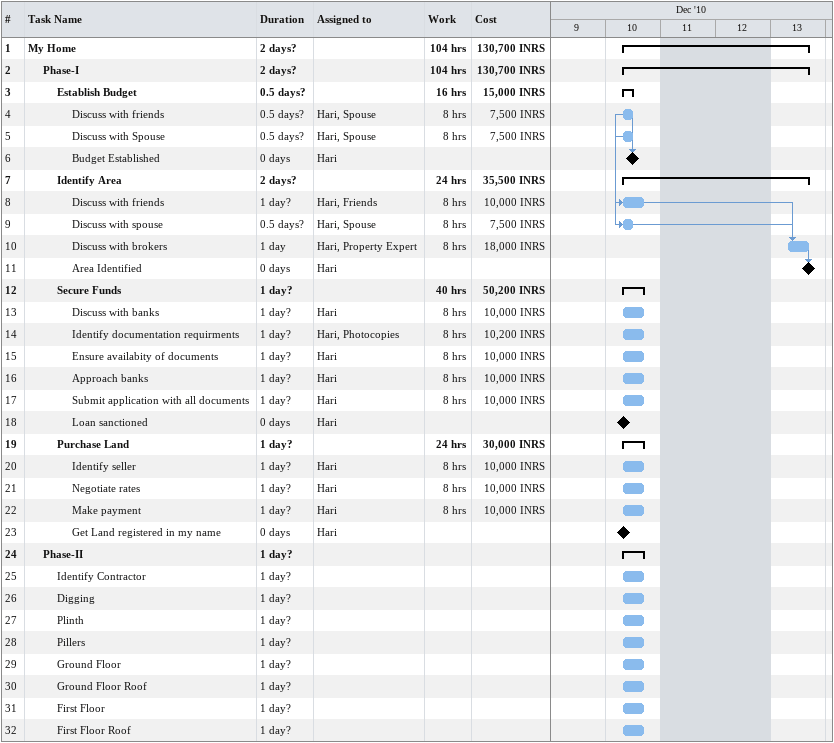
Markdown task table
| ID | Level | Task | Duration | Start | Finish | Predecessors | Resources | Work (h) | Cost (INRS) |
|---|---|---|---|---|---|---|---|---|---|
| 1 | 1 | **My Home** | 2d? | 2010-12-10 | 2010-12-13 |  |  | 104 | 130700 |
| 2 | 2 | **Phase-I** | 2d? | 2010-12-10 | 2010-12-13 |  |  | 104 | 130700 |
| 3 | 3 | **Establish Budget** | 0.5d? | 2010-12-10 | 2010-12-10 |  |  | 16 | 15000 |
| 4 | 4 | Discuss with friends | 0.5d? | 2010-12-10 | 2010-12-10 |  | Hari, Spouse | 8 | 7500 |
| 5 | 4 | Discuss with Spouse | 0.5d? | 2010-12-10 | 2010-12-10 |  | Hari, Spouse | 8 | 7500 |
| 6 | 4 | Budget Established | 0d | 2010-12-10 | 2010-12-10 | 4, 5 | Hari |  |  |
| 7 | 3 | **Identify Area** | 2d? | 2010-12-10 | 2010-12-13 |  |  | 24 | 35500 |
| 8 | 4 | Discuss with friends | 1d? | 2010-12-10 | 2010-12-10 | 4SS | Hari, Friends | 8 | 10000 |
| 9 | 4 | Discuss with spouse | 0.5d? | 2010-12-10 | 2010-12-10 | 5SS | Hari, Spouse | 8 | 7500 |
| 10 | 4 | Discuss with brokers | 1d | 2010-12-13 | 2010-12-13 | 8, 9 | Hari, Property Expert | 8 | 18000 |
| 11 | 4 | Area Identified | 0d | 2010-12-13 | 2010-12-13 | 10 | Hari |  |  |
| 12 | 3 | **Secure Funds** | 1d? | 2010-12-10 | 2010-12-10 |  |  | 40 | 50200 |
| 13 | 4 | Discuss with banks | 1d? | 2010-12-10 | 2010-12-10 |  | Hari | 8 | 10000 |
| 14 | 4 | Identify documentation requirments | 1d? | 2010-12-10 | 2010-12-10 |  | Hari, Photocopies | 8 | 10200 |
| 15 | 4 | Ensure availabity of documents | 1d? | 2010-12-10 | 2010-12-10 |  | Hari | 8 | 10000 |
| 16 | 4 | Approach banks | 1d? | 2010-12-10 | 2010-12-10 |  | Hari | 8 | 10000 |
| 17 | 4 | Submit application with all documents | 1d? | 2010-12-10 | 2010-12-10 |  | Hari | 8 | 10000 |
| 18 | 4 | Loan sanctioned | 0d | 2010-12-10 | 2010-12-10 |  | Hari |  |  |
| 19 | 3 | **Purchase Land** | 1d? | 2010-12-10 | 2010-12-10 |  |  | 24 | 30000 |
| 20 | 4 | Identify seller | 1d? | 2010-12-10 | 2010-12-10 |  | Hari | 8 | 10000 |
| 21 | 4 | Negotiate rates | 1d? | 2010-12-10 | 2010-12-10 |  | Hari | 8 | 10000 |
| 22 | 4 | Make payment | 1d? | 2010-12-10 | 2010-12-10 |  | Hari | 8 | 10000 |
| 23 | 4 | Get Land registered in my name | 0d | 2010-12-10 | 2010-12-10 |  | Hari |  |  |
| 24 | 2 | **Phase-II** | 1d? | 2010-12-10 | 2010-12-10 |  |  |  |  |
| 25 | 3 | Identify Contractor | 1d? | 2010-12-10 | 2010-12-10 |  |  |  |  |
| 26 | 3 | Digging | 1d? | 2010-12-10 | 2010-12-10 |  |  |  |  |
| 27 | 3 | Plinth | 1d? | 2010-12-10 | 2010-12-10 |  |  |  |  |
| 28 | 3 | Pillers | 1d? | 2010-12-10 | 2010-12-10 |  |  |  |  |
| 29 | 3 | Ground Floor | 1d? | 2010-12-10 | 2010-12-10 |  |  |  |  |
| 30 | 3 | Ground Floor Roof | 1d? | 2010-12-10 | 2010-12-10 |  |  |  |  |
| 31 | 3 | First Floor | 1d? | 2010-12-10 | 2010-12-10 |  |  |  |  |
| 32 | 3 | First Floor Roof | 1d? | 2010-12-10 | 2010-12-10 |  |  |  |  |
